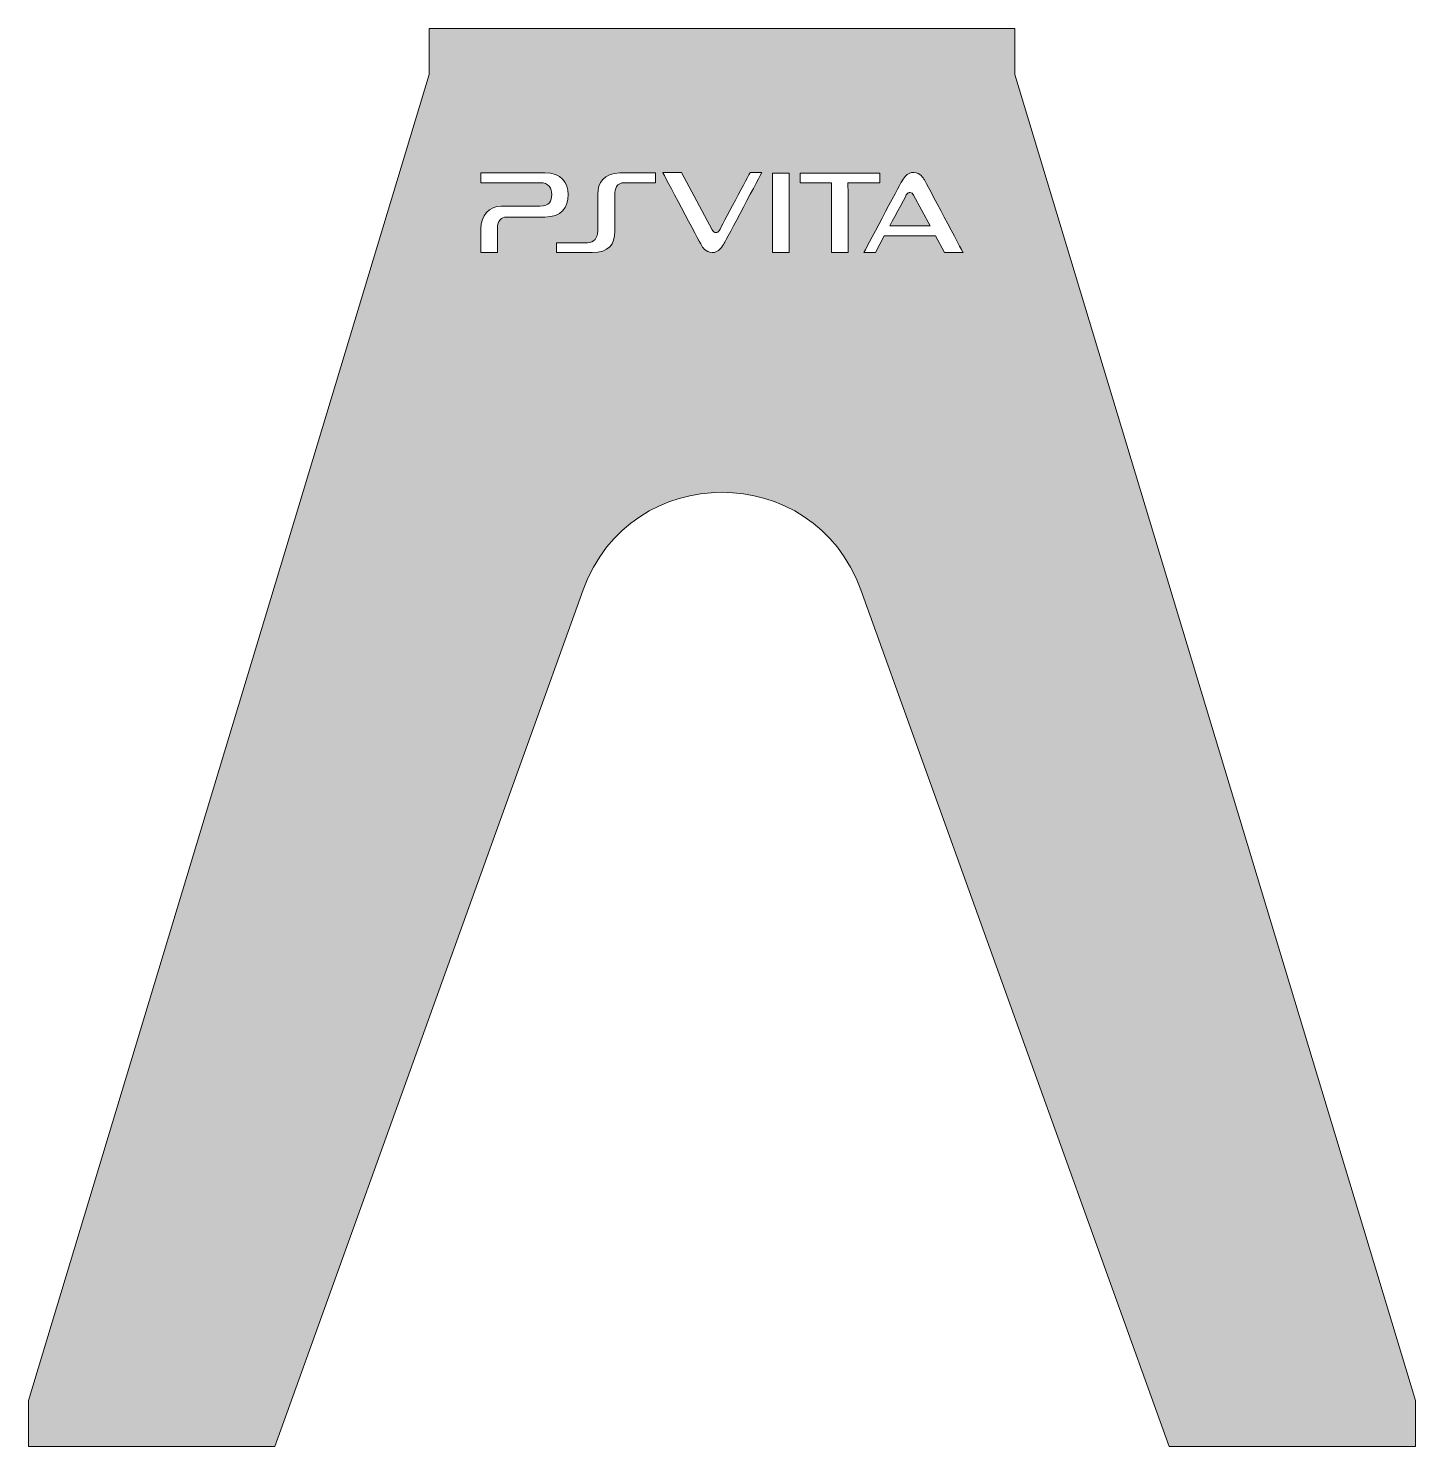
# Model space of a CAD drawing. Header units: millimetres. Extents: x 0 to 90, y -92 to 0.
import ezdxf

# ---------------------------------------------------------------- set-up
doc = ezdxf.new("R2010")
doc.units = ezdxf.units.MM
doc.header["$MEASUREMENT"] = 0
doc.layers.add('Layer 1', color=7, linetype='Continuous', lineweight=0)

# ---------------------------------------------------------------- blocks, each defined once
blk = doc.blocks.new('Block_0')
at = {"layer": 'Layer 1', "true_color": 0x000000, "transparency": 33554687}
h = blk.add_hatch(color=18, dxfattribs=at)
edge = h.paths.add_edge_path()
edge.add_spline(control_points=[(59.434, -14.548), (59.434, -14.548), (58.843, -13.463), (58.843, -13.463), (58.843, -13.463), (55.53, -13.454), (55.53, -13.454), (55.53, -13.454), (54.958, -14.548), (54.958, -14.548), (54.958, -14.548), (54.205, -14.548), (54.205, -14.548), (54.205, -14.548), (56.553, -10.104), (56.646, -9.952), (56.739, -9.8), (57.007, -9.32), (57.439, -9.344), (57.872, -9.367), (58.052, -9.696), (58.134, -9.836), (58.216, -9.976), (60.64, -14.548), (60.64, -14.548), (60.64, -14.548), (59.434, -14.548), (59.434, -14.548)], knot_values=[0, 0, 0, 0, 1, 1, 1, 2, 2, 2, 3, 3, 3, 4, 4, 4, 5, 5, 5, 6, 6, 6, 7, 7, 7, 8, 8, 8, 9, 9, 9, 9], degree=3, periodic=0)
edge = h.paths.add_edge_path()
edge.add_spline(control_points=[(53.188, -10.752), (53.188, -10.752), (53.188, -14.548), (53.188, -14.548), (53.188, -14.548), (52.111, -14.548), (52.111, -14.548), (52.111, -14.548), (52.111, -10.682), (52.111, -10.682), (52.111, -10.682), (52.111, -10.021), (52.111, -10.021), (52.111, -10.021), (51.558, -10.018), (51.558, -10.018), (51.558, -10.018), (50.066, -10.018), (50.066, -10.018), (50.066, -10.018), (50.066, -9.388), (50.066, -9.388), (50.066, -9.388), (51.894, -9.388), (51.894, -9.388), (52.354, -9.388), (55.241, -9.385), (55.241, -9.385), (55.241, -9.385), (55.236, -10.021), (55.236, -10.021), (55.236, -10.021), (53.172, -10.017), (53.172, -10.017), (53.172, -10.017), (53.188, -10.752), (53.188, -10.752)], knot_values=[0, 0, 0, 0, 1, 1, 1, 2, 2, 2, 3, 3, 3, 4, 4, 4, 5, 5, 5, 6, 6, 6, 7, 7, 7, 8, 8, 8, 9, 9, 9, 10, 10, 10, 11, 11, 11, 12, 12, 12, 12], degree=3, periodic=0)
edge = h.paths.add_edge_path()
edge.add_spline(control_points=[(49.365, -14.548), (49.365, -14.548), (48.27, -14.548), (48.27, -14.548), (48.27, -14.548), (48.27, -9.387), (48.27, -9.387), (48.27, -9.387), (49.365, -9.387), (49.365, -9.387), (49.365, -9.387), (49.365, -14.548), (49.365, -14.548)], knot_values=[0, 0, 0, 0, 1, 1, 1, 2, 2, 2, 3, 3, 3, 4, 4, 4, 4], degree=3, periodic=0)
edge = h.paths.add_edge_path()
edge.add_spline(control_points=[(45.145, -13.941), (45.052, -14.092), (44.784, -14.571), (44.353, -14.548), (43.922, -14.524), (43.741, -14.196), (43.66, -14.056), (43.578, -13.916), (41.158, -9.353), (41.158, -9.353), (41.158, -9.353), (42.362, -9.353), (42.362, -9.353), (42.362, -9.353), (44.366, -13.073), (44.366, -13.073), (44.471, -13.283), (44.708, -13.334), (44.836, -13.09), (44.941, -12.891), (46.83, -9.353), (46.83, -9.353), (46.83, -9.353), (47.582, -9.353), (47.582, -9.353), (47.582, -9.353), (45.238, -13.789), (45.145, -13.941)], knot_values=[0, 0, 0, 0, 1, 1, 1, 2, 2, 2, 3, 3, 3, 4, 4, 4, 5, 5, 5, 6, 6, 6, 7, 7, 7, 8, 8, 8, 9, 9, 9, 9], degree=3, periodic=0)
edge = h.paths.add_edge_path()
edge.add_spline(control_points=[(40.679, -10.019), (40.679, -10.019), (38.69, -10.019), (38.69, -10.019), (38.152, -9.995), (38.045, -10.436), (38.045, -10.783), (38.045, -10.783), (38.045, -13.145), (38.045, -13.145), (38.045, -14.009), (37.656, -14.548), (36.578, -14.548), (36.578, -14.548), (34.262, -14.548), (34.262, -14.548), (34.262, -14.548), (34.262, -13.91), (34.262, -13.91), (34.262, -13.91), (36.282, -13.91), (36.282, -13.91), (36.696, -13.91), (36.943, -13.574), (36.943, -13.145), (36.943, -13.145), (36.943, -10.783), (36.943, -10.783), (36.943, -10.029), (37.309, -9.38), (38.379, -9.38), (38.379, -9.38), (40.679, -9.38), (40.679, -9.38), (40.679, -9.38), (40.679, -10.019), (40.679, -10.019)], knot_values=[0, 0, 0, 0, 1, 1, 1, 2, 2, 2, 3, 3, 3, 4, 4, 4, 5, 5, 5, 6, 6, 6, 7, 7, 7, 8, 8, 8, 9, 9, 9, 10, 10, 10, 11, 11, 11, 12, 12, 12, 12], degree=3, periodic=0)
edge = h.paths.add_edge_path()
edge.add_spline(control_points=[(31.02, -12.237), (30.681, -12.237), (30.43, -12.496), (30.43, -12.939), (30.43, -12.939), (30.43, -14.548), (30.43, -14.548), (30.43, -14.548), (29.36, -14.548), (29.36, -14.548), (29.36, -14.548), (29.36, -12.998), (29.36, -12.998), (29.36, -12.127), (29.906, -11.539), (30.682, -11.539), (30.682, -11.539), (33.189, -11.539), (33.189, -11.539), (33.803, -11.516), (33.95, -11.211), (33.95, -10.768), (33.95, -10.428), (33.78, -9.965), (33.189, -10.011), (33.189, -10.011), (29.36, -10.011), (29.36, -10.011), (29.36, -10.011), (29.36, -9.372), (29.36, -9.372), (29.36, -9.372), (33.499, -9.372), (33.499, -9.372), (34.584, -9.372), (35.012, -10), (35.012, -10.768), (35.012, -11.639), (34.584, -12.237), (33.499, -12.237), (33.499, -12.237), (31.02, -12.237), (31.02, -12.237)], knot_values=[0, 0, 0, 0, 1, 1, 1, 2, 2, 2, 3, 3, 3, 4, 4, 4, 5, 5, 5, 6, 6, 6, 7, 7, 7, 8, 8, 8, 9, 9, 9, 10, 10, 10, 11, 11, 11, 12, 12, 12, 13, 13, 13, 14, 14, 14, 14], degree=3, periodic=0)
edge = h.paths.add_edge_path()
edge.add_spline(control_points=[(64, -3), (64, -3), (64, 0), (64, 0), (64, 0), (26, 0), (26, 0), (26, 0), (26, -3), (26, -3), (26, -3), (0, -89), (0, -89), (0, -89), (0, -92), (0, -92), (0, -92), (16, -92), (16, -92), (16, -92), (35.994, -36.426), (35.994, -36.426), (39.031, -27.984), (50.969, -27.984), (54.006, -36.426), (54.006, -36.426), (74, -92), (74, -92), (74, -92), (90, -92), (90, -92), (90, -92), (90, -89), (90, -89), (90, -89), (64, -3), (64, -3)], knot_values=[0, 0, 0, 0, 1, 1, 1, 2, 2, 2, 3, 3, 3, 4, 4, 4, 5, 5, 5, 6, 6, 6, 7, 7, 7, 8, 8, 8, 9, 9, 9, 10, 10, 10, 11, 11, 11, 12, 12, 12, 12], degree=3, periodic=0)
h = blk.add_hatch(color=18, dxfattribs=at)
edge = h.paths.add_edge_path()
edge.add_spline(control_points=[(56.955, -10.805), (56.902, -10.906), (55.889, -12.809), (55.889, -12.809), (55.889, -12.809), (58.501, -12.816), (58.501, -12.816), (58.501, -12.816), (57.426, -10.821), (57.426, -10.821), (57.322, -10.611), (57.084, -10.559), (56.955, -10.805)], knot_values=[0, 0, 0, 0, 1, 1, 1, 2, 2, 2, 3, 3, 3, 4, 4, 4, 4], degree=3, periodic=0)
at = {"layer": 'Layer 1'}
for points, knots in [([(64, -3), (64, -3), (64, 0), (64, 0), (64, 0), (26, 0), (26, 0), (26, 0), (26, -3), (26, -3), (26, -3), (0, -89), (0, -89), (0, -89), (0, -92), (0, -92), (0, -92), (16, -92), (16, -92), (16, -92), (35.994, -36.426), (35.994, -36.426), (39.031, -27.984), (50.969, -27.984), (54.006, -36.426), (54.006, -36.426), (74, -92), (74, -92), (74, -92), (90, -92), (90, -92), (90, -92), (90, -89), (90, -89), (90, -89), (64, -3), (64, -3)], [0, 0, 0, 0, 1, 1, 1, 2, 2, 2, 3, 3, 3, 4, 4, 4, 5, 5, 5, 6, 6, 6, 7, 7, 7, 8, 8, 8, 9, 9, 9, 10, 10, 10, 11, 11, 11, 12, 12, 12, 12]), ([(31.02, -12.237), (30.681, -12.237), (30.43, -12.496), (30.43, -12.939), (30.43, -12.939), (30.43, -14.548), (30.43, -14.548), (30.43, -14.548), (29.36, -14.548), (29.36, -14.548), (29.36, -14.548), (29.36, -12.998), (29.36, -12.998), (29.36, -12.127), (29.906, -11.539), (30.682, -11.539), (30.682, -11.539), (33.189, -11.539), (33.189, -11.539), (33.803, -11.516), (33.95, -11.211), (33.95, -10.768), (33.95, -10.428), (33.78, -9.965), (33.189, -10.011), (33.189, -10.011), (29.36, -10.011), (29.36, -10.011), (29.36, -10.011), (29.36, -9.372), (29.36, -9.372), (29.36, -9.372), (33.499, -9.372), (33.499, -9.372), (34.584, -9.372), (35.012, -10), (35.012, -10.768), (35.012, -11.639), (34.584, -12.237), (33.499, -12.237), (33.499, -12.237), (31.02, -12.237), (31.02, -12.237)], [0, 0, 0, 0, 1, 1, 1, 2, 2, 2, 3, 3, 3, 4, 4, 4, 5, 5, 5, 6, 6, 6, 7, 7, 7, 8, 8, 8, 9, 9, 9, 10, 10, 10, 11, 11, 11, 12, 12, 12, 13, 13, 13, 14, 14, 14, 14]), ([(40.679, -10.019), (40.679, -10.019), (38.69, -10.019), (38.69, -10.019), (38.152, -9.995), (38.045, -10.436), (38.045, -10.783), (38.045, -10.783), (38.045, -13.145), (38.045, -13.145), (38.045, -14.009), (37.656, -14.548), (36.578, -14.548), (36.578, -14.548), (34.262, -14.548), (34.262, -14.548), (34.262, -14.548), (34.262, -13.91), (34.262, -13.91), (34.262, -13.91), (36.282, -13.91), (36.282, -13.91), (36.696, -13.91), (36.943, -13.574), (36.943, -13.145), (36.943, -13.145), (36.943, -10.783), (36.943, -10.783), (36.943, -10.029), (37.309, -9.38), (38.379, -9.38), (38.379, -9.38), (40.679, -9.38), (40.679, -9.38), (40.679, -9.38), (40.679, -10.019), (40.679, -10.019)], [0, 0, 0, 0, 1, 1, 1, 2, 2, 2, 3, 3, 3, 4, 4, 4, 5, 5, 5, 6, 6, 6, 7, 7, 7, 8, 8, 8, 9, 9, 9, 10, 10, 10, 11, 11, 11, 12, 12, 12, 12]), ([(45.145, -13.941), (45.052, -14.092), (44.784, -14.571), (44.353, -14.548), (43.922, -14.524), (43.741, -14.196), (43.66, -14.056), (43.578, -13.916), (41.158, -9.353), (41.158, -9.353), (41.158, -9.353), (42.362, -9.353), (42.362, -9.353), (42.362, -9.353), (44.366, -13.073), (44.366, -13.073), (44.471, -13.283), (44.708, -13.334), (44.836, -13.09), (44.941, -12.891), (46.83, -9.353), (46.83, -9.353), (46.83, -9.353), (47.582, -9.353), (47.582, -9.353), (47.582, -9.353), (45.238, -13.789), (45.145, -13.941)], [0, 0, 0, 0, 1, 1, 1, 2, 2, 2, 3, 3, 3, 4, 4, 4, 5, 5, 5, 6, 6, 6, 7, 7, 7, 8, 8, 8, 9, 9, 9, 9]), ([(49.365, -14.548), (49.365, -14.548), (48.27, -14.548), (48.27, -14.548), (48.27, -14.548), (48.27, -9.387), (48.27, -9.387), (48.27, -9.387), (49.365, -9.387), (49.365, -9.387), (49.365, -9.387), (49.365, -14.548), (49.365, -14.548)], [0, 0, 0, 0, 1, 1, 1, 2, 2, 2, 3, 3, 3, 4, 4, 4, 4]), ([(53.188, -10.752), (53.188, -10.752), (53.188, -14.548), (53.188, -14.548), (53.188, -14.548), (52.111, -14.548), (52.111, -14.548), (52.111, -14.548), (52.111, -10.682), (52.111, -10.682), (52.111, -10.682), (52.111, -10.021), (52.111, -10.021), (52.111, -10.021), (51.558, -10.018), (51.558, -10.018), (51.558, -10.018), (50.066, -10.018), (50.066, -10.018), (50.066, -10.018), (50.066, -9.388), (50.066, -9.388), (50.066, -9.388), (51.894, -9.388), (51.894, -9.388), (52.354, -9.388), (55.241, -9.385), (55.241, -9.385), (55.241, -9.385), (55.236, -10.021), (55.236, -10.021), (55.236, -10.021), (53.172, -10.017), (53.172, -10.017), (53.172, -10.017), (53.188, -10.752), (53.188, -10.752)], [0, 0, 0, 0, 1, 1, 1, 2, 2, 2, 3, 3, 3, 4, 4, 4, 5, 5, 5, 6, 6, 6, 7, 7, 7, 8, 8, 8, 9, 9, 9, 10, 10, 10, 11, 11, 11, 12, 12, 12, 12]), ([(59.434, -14.548), (59.434, -14.548), (58.843, -13.463), (58.843, -13.463), (58.843, -13.463), (55.53, -13.454), (55.53, -13.454), (55.53, -13.454), (54.958, -14.548), (54.958, -14.548), (54.958, -14.548), (54.205, -14.548), (54.205, -14.548), (54.205, -14.548), (56.553, -10.104), (56.646, -9.952), (56.739, -9.8), (57.007, -9.32), (57.439, -9.344), (57.872, -9.367), (58.052, -9.696), (58.134, -9.836), (58.216, -9.976), (60.64, -14.548), (60.64, -14.548), (60.64, -14.548), (59.434, -14.548), (59.434, -14.548)], [0, 0, 0, 0, 1, 1, 1, 2, 2, 2, 3, 3, 3, 4, 4, 4, 5, 5, 5, 6, 6, 6, 7, 7, 7, 8, 8, 8, 9, 9, 9, 9]), ([(56.955, -10.805), (56.902, -10.906), (55.889, -12.809), (55.889, -12.809), (55.889, -12.809), (58.501, -12.816), (58.501, -12.816), (58.501, -12.816), (57.426, -10.821), (57.426, -10.821), (57.322, -10.611), (57.084, -10.559), (56.955, -10.805)], [0, 0, 0, 0, 1, 1, 1, 2, 2, 2, 3, 3, 3, 4, 4, 4, 4])]:
    blk.add_open_spline(points, degree=3, knots=knots, dxfattribs=at)

msp = doc.modelspace()

# ---------------------------------------------------------------- block references
at = {"layer": 'Layer 1'}
msp.add_blockref('Block_0', (0, 0), dxfattribs=at)

doc.saveas('drawing.dxf')
